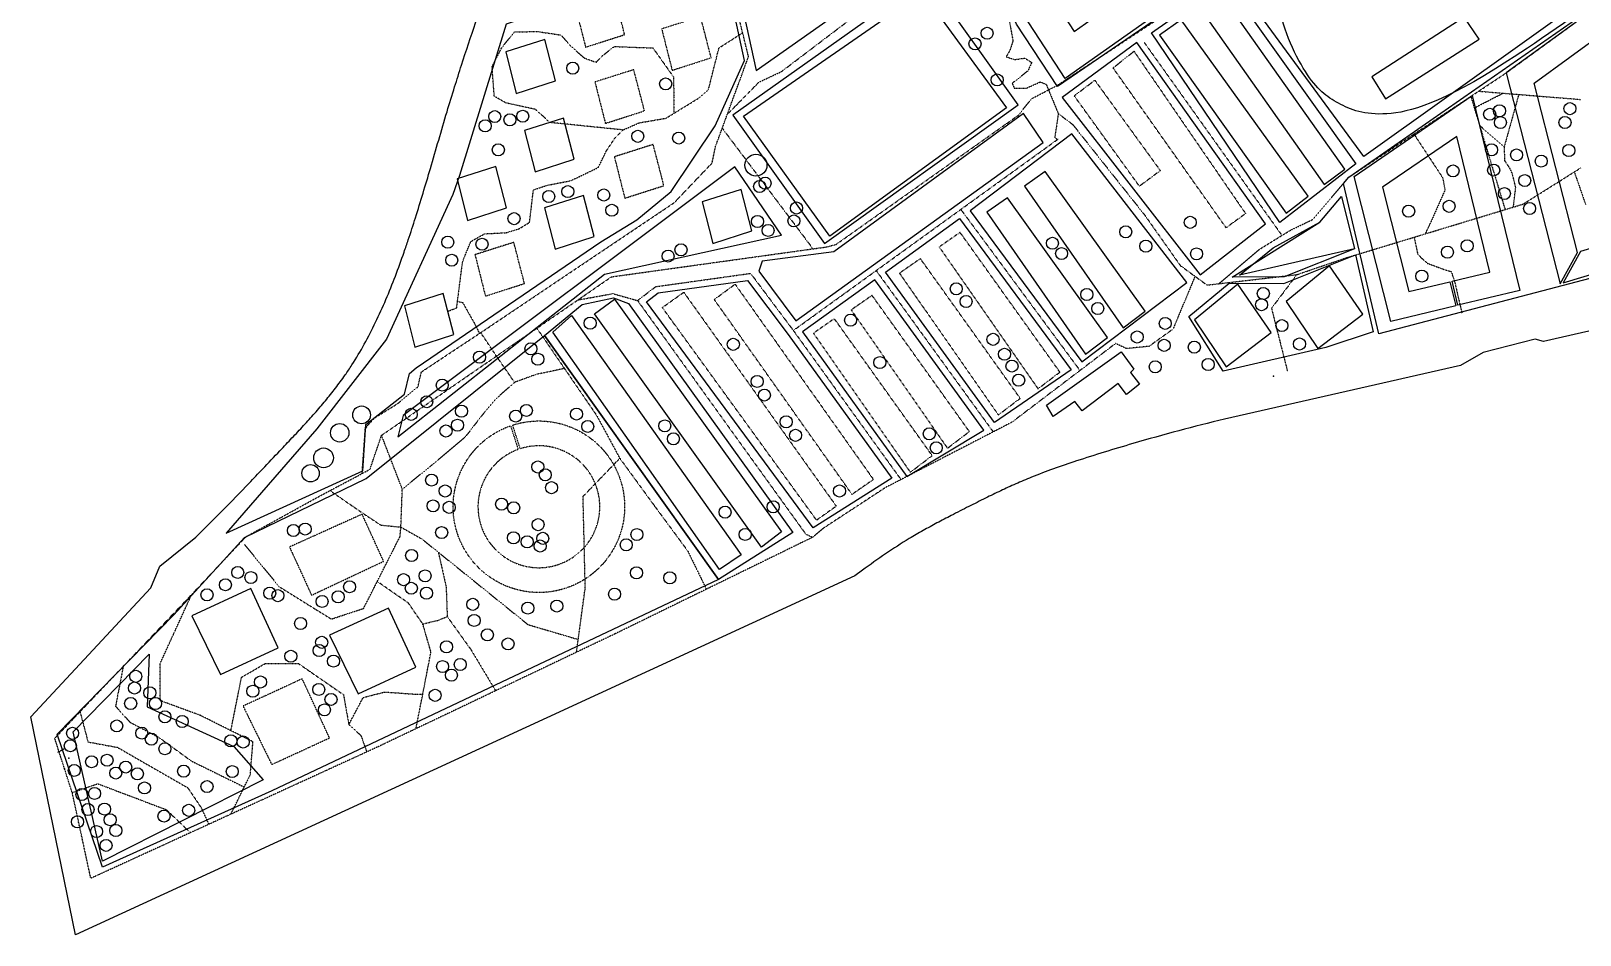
# Model space of a CAD drawing. Header units: metres. Extents: x -27 to 1213, y -26 to 980.
# Drawn here: x -27 to 681, y -26 to 387 of the extents above; entities that cross this region are included whole.
import ezdxf

# ---------------------------------------------------------------- set-up
doc = ezdxf.new("R2010")
doc.units = ezdxf.units.M
for name, pattern in [('10', [0.001, 0.001]), ('11', [0.012, 0.004, -0.001, 0.004, -0.001, 0.001, -0.001]), ('13', [0.001, 0.001]), ('2', [0.001, 0.001]), ('20', [0.001, 0.001]), ('3', [0.012, 0.004, -0.001, 0.004, -0.001, 0.001, -0.001]), ('4', [0.001, 0.001]), ('5', [0.012, 0.004, -0.001, 0.004, -0.001, 0.001, -0.001]), ('6', [0.012, 0.004, -0.001, 0.004, -0.001, 0.001, -0.001]), ('7', [0.012, 0.004, -0.001, 0.004, -0.001, 0.001, -0.001]), ('8', [0.001, 0.001]), ('Dashed', [0.01, 0.005, -0.005])]:
    doc.linetypes.add(name, pattern=pattern)
for name, color, linetype, true_color in [('Blocks', 1, 'Continuous', 0xff0000), ('Buildings$Commercial', 173, 'Continuous', 0x424ace), ('Buildings$Industrial', 15, 'Continuous', 0xbf3f3f), ('Buildings$Residential', 55, 'Continuous', 0x919748), ('Buildings$Workshop', 30, 'Continuous', 0xff7f00), ('bus stops', 225, 'Continuous', 0xa05c8b), ('Green_Spaces', 3, 'Continuous', 0x1bff00), ('Pavement', 252, 'Continuous', 0x829093), ('Playgrounds', 162, 'Continuous', 0x2734c3), ('railway track', 254, 'Continuous', 0xe6e6e6), ('Site', 225, 'Continuous', 0xb22c80), ('Street', 6, 'Continuous', 0xff00ff), ('Tree$Tree_type_1', 111, 'Continuous', 0x7fffbf), ('Tree$Tree_type_2', 125, 'Continuous', 0x3fbf7f)]:
    doc.layers.add(name, color=color, linetype=linetype, true_color=true_color)

msp = doc.modelspace()

# ---------------------------------------------------------------- linework, layer by layer
at = {"layer": 'Blocks'}
for points in [[(733.97, 527.81), (768.22, 462.76), (582.41, 330), (522.68, 411.63), (652.11, 495.92), (712.07, 514.4)], [(401.6, 437.08), (591.51, 489.99), (597.6, 468.38), (442.19, 362.13), (423.47, 390.65)], [(304.36, 369.4), (374.39, 418.73), (358.02, 483.16), (283.74, 463.63)], [(61.97, 157.9), (124.46, 186.33), (125.83, 207.57), (143.44, 221.41), (145.86, 230.78), (148.78, 233.45), (233.37, 290.98), (249.78, 301.15), (265.49, 314.01), (285.58, 344.12), (299.07, 373.92), (293.24, 400.56), (266.68, 392.67), (260.51, 414.2), (190.07, 390.65), (168.65, 321.39), (165.54, 312.64), (135.24, 246.51), (103.42, 205.52)], [(293.67, 348.92), (335.69, 290.3), (424.29, 353.7), (382.64, 412.11)], [(543.92, 299.87), (485.29, 386.6), (519.09, 410.43), (578.79, 326.75)], [(701.81, 408.63), (732.3, 286.42), (589.22, 249.02), (573.12, 317.79), (575.51, 320.59)], [(444.35, 357.09), (507.54, 275.95), (537.41, 299.28), (478.59, 382.2)], [(426.69, 349.65), (339.86, 286.42), (307.19, 282.14), (305.56, 277.7), (322.5, 254.99), (435.69, 336.44)], [(453.35, 236.12), (501.35, 272.42), (448.81, 340.49), (402.21, 305.21)], [(140.43, 201.82), (235.01, 276.31), (315.97, 294.16), (294.63, 325.3), (142.95, 211.57)], [(522.2, 274.86), (562.2, 300.02), (572.16, 311.83), (578.11, 287.91), (545.97, 274.98)], [(448.53, 232.55), (413.45, 208.38), (363.48, 277.22), (397.35, 301.69)], [(578.59, 285.09), (586.66, 249.84), (564.93, 242.75), (518, 231.93), (502.37, 256.84), (520.77, 272.15), (545.75, 272.04)], [(366.5, 182.92), (330.41, 160.29), (254.27, 263.58), (259.61, 267.69), (300.48, 273.41), (318.96, 248.73)], [(408.6, 204.86), (358.62, 273.71), (325.56, 249.83), (373.34, 183.7)], [(207.56, 248.21), (224.85, 262.34), (239.04, 265.51), (246, 262.84), (321.16, 158.14), (287.13, 136.58)], [(287.13, 136.58), (82.74, 39.95), (5.38, 5.05), (-15.39, 65.92), (38.04, 120.55), (70.3, 155.86), (125.9, 182.8), (207.56, 248.21)]]:
    msp.add_lwpolyline(points, close=True, dxfattribs=at)
at = {"layer": 'Buildings$Commercial', "linetype": '10'}
for points in [[(546.81, 263.75), (561.35, 242.28), (581.93, 257.98), (566.62, 280.02)], [(504.92, 255.37), (519.46, 233.9), (540.05, 249.6), (524.73, 271.64)], [(109.17, 111.13), (122.29, 84.39), (148.71, 96.55), (136.23, 123.61)]]:
    msp.add_lwpolyline(points, close=True, dxfattribs=at)
at = {"layer": 'Buildings$Commercial', "linetype": '7'}
msp.add_lwpolyline([(90.89, 151.52), (101, 129.46), (133.95, 144.95), (124.11, 166.48)], close=True, dxfattribs=at)
at = {"layer": 'Buildings$Commercial', "linetype": '20'}
msp.add_lwpolyline([(46.18, 120.02), (59.31, 93.28), (85.72, 105.44), (73.25, 132.5)], close=True, dxfattribs=at)
at = {"layer": 'Buildings$Commercial', "linetype": '5'}
msp.add_lwpolyline([(69.65, 78.77), (82.77, 52.03), (109.19, 64.19), (96.71, 91.25)], close=True, dxfattribs=at)
at = {"layer": 'Buildings$Industrial', "linetype": '2'}
for points in [[(506.98, 398.38), (564.23, 317.29), (573.69, 324.3), (516.36, 405.41)], [(498.78, 392.59), (488.9, 385.62), (546.81, 304.18), (556.98, 311.9)]]:
    msp.add_lwpolyline(points, close=True, dxfattribs=at)
at = {"layer": 'Buildings$Industrial', "linetype": '3'}
for points in [[(477.24, 378.18), (528.29, 303.96), (519.37, 297.48), (467.68, 370.57)], [(459.3, 364.93), (489.28, 323.6), (479.71, 316.47), (449.9, 357.8)]]:
    msp.add_lwpolyline(points, close=True, dxfattribs=at)
at = {"layer": 'Buildings$Industrial', "linetype": '4'}
for points in [[(427.09, 316.56), (472.31, 251.73), (482.31, 259.34), (436.64, 323.21)], [(409.87, 304.55), (455.09, 239.72), (465.09, 247.33), (419.42, 311.2)]]:
    msp.add_lwpolyline(points, close=True, dxfattribs=at)
at = {"layer": 'Buildings$Industrial', "linetype": '5'}
for points in [[(388.12, 288.69), (433.33, 223.87), (443.34, 231.47), (397.66, 295.35)], [(369.95, 276.7), (415.17, 211.88), (425.17, 219.48), (379.5, 283.36)]]:
    msp.add_lwpolyline(points, close=True, dxfattribs=at)
at = {"layer": 'Buildings$Industrial', "linetype": '7'}
for points in [[(294.74, 271.68), (358.03, 182.37), (348.23, 175.57), (285.23, 264.66)], [(271.26, 267.99), (341.02, 170.16), (332.02, 163.76), (261.46, 260.99)]]:
    msp.add_lwpolyline(points, close=True, dxfattribs=at)
at = {"layer": 'Buildings$Industrial', "linetype": '8'}
for points in [[(239.56, 264.79), (315.97, 158.43), (306.89, 151.46), (230.35, 258.17)], [(219.97, 257.37), (297.53, 147.94), (287.65, 141.27), (211.32, 249.71)]]:
    msp.add_lwpolyline(points, close=True, dxfattribs=at)
at = {"layer": 'Buildings$Industrial', "linetype": '6'}
for points in [[(347.85, 259.9), (391.91, 196.68), (401.92, 204.28), (357.39, 266.55)], [(330.59, 249.25), (374.91, 185.68), (384.91, 193.29), (340.14, 255.9)]]:
    msp.add_lwpolyline(points, close=True, dxfattribs=at)
at = {"layer": 'Buildings$Industrial'}
msp.add_lwpolyline([(437.2, 216.38), (471.39, 240.69), (477.23, 232.75), (475.61, 231.29), (479.82, 225.94), (473.83, 221.29), (469.99, 226.31), (453.51, 213.81), (450.18, 218.01), (440.21, 211.18)], close=True, dxfattribs=at)
at = {"layer": 'Buildings$Residential'}
msp.add_lwpolyline([(472.15, 438.01), (434.3, 428.97), (441.06, 400.78), (449.82, 387.28), (480.92, 409.27), (473.12, 438.24), (469.17, 452.95), (483.99, 456.49), (498.39, 402.97), (445.68, 365.7), (426.86, 394.68), (415.94, 440.24), (468.19, 452.72), (472.16, 437.98)], dxfattribs=at)
at = {"layer": 'Buildings$Residential', "linetype": '7'}
for points in [[(221.57, 398.97), (226.35, 380.05), (244.22, 385.79), (239.32, 404.61)], [(261.16, 388.4), (265.94, 369.48), (283.8, 375.22), (278.91, 394.04)], [(230.62, 364.13), (235.41, 345.2), (253.27, 350.94), (248.38, 369.76)]]:
    msp.add_lwpolyline(points, close=True, dxfattribs=at)
at = {"layer": 'Buildings$Residential', "linetype": '8'}
for points in [[(680.19, 286.15), (660.37, 363.61), (693, 387.39), (714.65, 296.52), (681.57, 286.57), (673.51, 272.29), (728.17, 288.74), (700.09, 406.61), (647.46, 368.25), (672.13, 271.87)], [(189.87, 377.86), (194.66, 358.93), (212.52, 364.67), (207.63, 383.49)], [(622.72, 273.05), (640, 277.21), (624.86, 339.27), (590.92, 315.99), (603.02, 268.31), (621.75, 272.81), (624.4, 261.78), (594.77, 254.65), (577.97, 320.87), (632, 357.93), (653.73, 268.83), (625.37, 262.01)], [(198.43, 342), (203.21, 323.07), (221.07, 328.81), (216.18, 347.63)], [(207.62, 306.65), (212.4, 287.73), (230.26, 293.47), (225.37, 312.29)]]:
    msp.add_lwpolyline(points, close=True, dxfattribs=at)
at = {"layer": 'Buildings$Residential', "linetype": '5'}
msp.add_lwpolyline([(239.51, 329.92), (244.3, 311), (262.16, 316.74), (257.27, 335.56)], close=True, dxfattribs=at)
at = {"layer": 'Buildings$Residential', "linetype": '10'}
msp.add_lwpolyline([(167.59, 319.78), (172.37, 300.85), (190.24, 306.6), (185.34, 325.42)], close=True, dxfattribs=at)
at = {"layer": 'Buildings$Residential'}
msp.add_lwpolyline([(279.71, 309.26), (284.49, 290.34), (302.36, 296.08), (297.47, 314.9)], close=True, dxfattribs=at)
at = {"layer": 'Buildings$Residential', "linetype": '11'}
msp.add_lwpolyline([(175.75, 285.17), (180.53, 266.24), (198.39, 271.98), (193.5, 290.8)], close=True, dxfattribs=at)
at = {"layer": 'Buildings$Residential', "linetype": '13'}
msp.add_lwpolyline([(143.49, 261.84), (148.28, 242.92), (166.14, 248.66), (161.25, 267.48)], close=True, dxfattribs=at)
at = {"layer": 'Buildings$Workshop', "linetype": '6'}
for p, q in [((192.03, 206.93), (195.5, 196.12)), ((196.45, 196.44), (192.97, 207.24))]:
    msp.add_line(p, q, dxfattribs=at)
at = {"layer": 'Buildings$Workshop', "linetype": '2'}
msp.add_lwpolyline([(586.11, 366.52), (592.29, 356.39), (635.15, 383.69), (628.31, 393.78)], close=True, dxfattribs=at)
at = {"layer": 'Buildings$Workshop', "linetype": '6', "extrusion": (0, 0, -1)}
msp.add_arc((-204.99, 169.91), 39.22, 72.16159, 70.70054, dxfattribs=at)
at = {"layer": 'Buildings$Workshop', "linetype": '6'}
msp.add_arc((204.99, 169.91), 27.87, 109.89482, 107.83841, dxfattribs=at)
at = {"layer": 'bus stops'}
for p in [(308.48, 334.71), (541, 229.61), (-12, 50), (-10, 55)]:
    msp.add_point(p, dxfattribs=at)
at = {"layer": 'Green_Spaces'}
for points in [[(305.56, 277.7), (322.5, 254.99), (435.69, 336.44), (426.69, 349.65), (339.86, 286.42), (307.19, 282.14)], [(525.52, 275.77), (540.94, 288.32), (562.2, 300.02), (572.16, 311.83), (578.11, 287.91)]]:
    msp.add_lwpolyline(points, close=True, dxfattribs=at)
at = {"layer": 'Pavement'}
msp.add_lwpolyline([(26.76, 102.44), (25.84, 78.35), (65.48, 60.35), (78.9, 45.11), (5.41, 7.9), (-8.01, 67.06)], close=True, dxfattribs=at)
at = {"layer": 'Playgrounds'}
msp.add_lwpolyline([(298.55, 348.55), (380.35, 405.26), (418.92, 352.27), (338.05, 293.71)], close=True, dxfattribs=at)
at = {"layer": 'railway track'}
msp.add_open_spline([(767.01, 543.61), (762.07, 543.29), (744.73, 537.29), (700.45, 515.98), (642.02, 485.26), (582.8, 450.25), (549.99, 430.05), (538.47, 403.28), (556.34, 364.08), (569.93, 354.01), (588.94, 346.4), (632, 357.93), (772.78, 464.28), (776.66, 469.92), (786.89, 497.09), (797.92, 502.47), (801.27, 515.15), (793.72, 518.65), (774.29, 519.62), (774.39, 539.2), (771.96, 543.93), (767.01, 543.61)], degree=3, dxfattribs=at)
at = {"layer": 'Site'}
for p, q in [((31.58, 142.74), (47.98, 156.04)), ((31.58, 142.74), (47.98, 156.04)), ((27.46, 132.83), (31.58, 142.74)), ((27.46, 132.83), (31.58, 142.74))]:
    msp.add_line(p, q, dxfattribs=at)
for points in [[(756.89, 266.53), (664.53, 245.5), (660.74, 246.54), (636.97, 240.42), (626.53, 234.55), (518.64, 209.96)], [(352.98, 140.84), (349.56, 138.31), (208.62, 73.45), (-6.94, -25.91), (-27.38, 73.78), (27.46, 132.83), (31.58, 142.74), (47.98, 156.04)]]:
    msp.add_lwpolyline(points, dxfattribs=at)
for points, knots in [([(47.98, 156.04), (52.11, 160.01), (60.33, 168.17), (70.44, 178.63), (79.17, 187.8), (84.81, 193.74), (90.2, 199.41), (94.68, 204.15), (99.89, 209.8), (104.91, 215.48), (109.68, 221.21), (113.47, 226.12), (116.7, 230.62), (120.49, 236.28), (125.25, 244.27), (130.41, 254.29), (135.1, 264.69), (139.4, 275.41), (142.71, 284.54), (145.75, 293.45), (149.87, 306.15), (155.72, 325.7), (161.49, 345.72), (166.26, 361.44), (170.59, 375.02), (176.56, 392.92), (182.03, 409.12), (185.39, 419.48), (186.31, 422.35), (187.14, 424.96), (188.17, 428.27), (189.3, 432.19), (190.29, 436.01), (191.1, 439.75), (191.62, 442.81), (191.92, 445.18), (192.14, 447.45), (192.31, 450.3), (192.38, 453.83), (192.35, 457.48), (192.22, 461.85), (191.98, 467.19), (191.68, 475.06), (191.32, 485.9), (190.92, 496.95), (190.49, 505.39), (190.22, 509.83), (190.03, 512.63), (189.81, 515.64), (189.53, 519.41), (189.22, 524.06), (188.97, 529.02), (188.86, 534.11), (188.95, 538.43), (189.17, 542.21), (189.59, 546.77), (190.52, 552.87), (192.1, 560.15), (194.04, 567.37), (195.88, 573.35), (197.6, 578.69), (199.3, 583.85), (201.29, 590.03), (203.26, 596.63), (204.62, 602.06), (205.36, 605.74), (205.73, 607.83), (205.95, 609.18), (206.19, 610.75), (206.44, 612.41), (206.76, 614.46), (207.12, 616.58), (207.55, 618.78), (208.05, 621.06), (208.67, 623.42), (209.42, 625.85), (210.34, 628.32), (211.44, 630.83), (212.5, 632.87), (213.36, 634.34), (214.07, 635.46), (214.84, 636.63), (215.43, 637.51), (215.72, 637.93)], [3431.995199, 3431.995199, 3431.995199, 3431.995199, 3449.187205, 3466.723031, 3475.643961, 3487.179047, 3491.30703, 3499.089595, 3506.767914, 3514.355007, 3521.821958, 3529.14729, 3532.936522, 3538.445996, 3549.566278, 3560.842158, 3572.242704, 3583.787016, 3595.482085, 3601.361627, 3612.030024, 3635.56092, 3662.569661, 3674.536546, 3684.823586, 3705.34489, 3731.128967, 3736.13867, 3738.016823, 3740.155784, 3744.352393, 3748.43342, 3752.380007, 3756.200859, 3759.908454, 3761.699155, 3763.354849, 3766.749423, 3770.271838, 3773.932289, 3777.715773, 3783.367258, 3789.987593, 3801.34009, 3815.90795, 3823.1312, 3826.710113, 3829.240978, 3831.550554, 3835.758183, 3840.585258, 3845.554516, 3850.64959, 3855.856968, 3858.502128, 3862.022037, 3869.584154, 3876.98429, 3884.381184, 3892.01532, 3895.758826, 3901.189538, 3908.326034, 3915.218607, 3921.870868, 3925.114275, 3926.457232, 3928.256979, 3929.194235, 3931.238572, 3933.283284, 3935.431163, 3937.676258, 3940.012145, 3942.446431, 3944.988085, 3947.630692, 3950.365463, 3953.198921, 3954.508808, 3955.486798, 3957.175166, 3958.69211, 3958.69211, 3958.69211, 3958.69211]), ([(518.64, 209.96), (511.64, 208.28), (497.62, 204.72), (479.31, 199.6), (463.75, 194.95), (451.63, 191.09), (440.49, 187.31), (431.19, 183.83), (423.18, 180.41), (416.2, 177.19), (409.04, 173.72), (401.52, 169.94), (394.11, 166.18), (387.14, 162.53), (380.73, 159.03), (372.82, 154.44), (363.5, 148.45), (356.46, 143.43), (352.98, 140.84)], [2690.009206, 2690.009206, 2690.009206, 2690.009206, 2711.597978, 2733.401281, 2747.054852, 2760.320211, 2771.545125, 2782.339586, 2790.104606, 2797.679573, 2805.403728, 2813.948622, 2822.952213, 2830.323443, 2837.554741, 2844.864734, 2857.757903, 2870.777742, 2870.777742, 2870.777742, 2870.777742])]:
    msp.add_open_spline(points, degree=3, knots=knots, dxfattribs=at)
at = {"layer": 'Street', "linetype": 'Dashed'}
for p, q in [((442.28, 362.68), (644.48, 495.79)), ((300.88, 375.76), (284.17, 443.49)), ((316.02, 368.93), (367.37, 407.91)), ((647.46, 368.25), (705.7, 410.62)), ((419.43, 396.24), (421.86, 382.96)), ((187.92, 379.72), (193.76, 386.99)), ((193.76, 386.99), (204.09, 387.25)), ((204.09, 387.25), (215.03, 385.61)), ((215.03, 385.61), (219.85, 380.28)), ((287.36, 379.71), (298.2, 386.63)), ((421.86, 382.96), (420.4, 378.42)), ((183.56, 371.11), (187.92, 379.72)), ((219.85, 380.28), (225.88, 375.02)), ((231.22, 373.13), (234.06, 376.14)), ((234.06, 376.14), (239.49, 380.36)), ((239.49, 380.36), (257.16, 379.69)), ((257.16, 379.69), (266.54, 366.48)), ((282.52, 360.51), (287.36, 379.71)), ((285.82, 334.69), (300.88, 375.76)), ((420.4, 378.42), (418.78, 375.66)), ((418.78, 375.66), (422.67, 374.37)), ((481.91, 382.2), (544.92, 293.95)), ((184.58, 357.62), (183.56, 371.11)), ((225.88, 375.02), (231.22, 373.13)), ((305.69, 364.08), (316.02, 368.93)), ((428.67, 369.18), (421.54, 363.51)), ((422.67, 374.37), (427.21, 375.02)), ((427.21, 375.02), (430.45, 373.07)), ((430.45, 373.07), (428.67, 369.18)), ((266.54, 366.48), (266.74, 357.21)), ((291.24, 349.39), (305.69, 364.08)), ((421.54, 363.51), (422.51, 361.24)), ((427.86, 361.24), (434.34, 364.16)), ((430.45, 356.53), (442.28, 362.68)), ((434.34, 364.16), (437.1, 363.02)), ((437.1, 363.02), (442.62, 349.67)), ((605.3, 340.32), (642.15, 364.72)), ((642.15, 364.72), (647.46, 368.25)), ((189.9, 354.54), (184.58, 357.62)), ((203.51, 351.56), (189.9, 354.54)), ((263.1, 347.56), (278.61, 357.08)), ((266.74, 357.21), (266.67, 349.75)), ((278.61, 357.08), (282.52, 360.51)), ((422.51, 361.24), (427.86, 361.24)), ((424.3, 348.91), (430.45, 356.53)), ((634.91, 359.92), (681.46, 356.15)), ((653.26, 358.43), (646.59, 334.51)), ((210, 345.61), (203.51, 351.56)), ((250.83, 345.45), (263.1, 347.56)), ((340.88, 289.81), (424.3, 348.91)), ((442.62, 349.67), (440.97, 338.71)), ((442.62, 349.67), (449.21, 344.69)), ((243.49, 342.21), (210, 345.61)), ((239.76, 338.48), (243.49, 342.21)), ((243.49, 342.21), (250.83, 345.45)), ((449.21, 344.69), (482.07, 303.36)), ((575.51, 320.59), (605.3, 340.32)), ((605.3, 340.32), (618.42, 320.39)), ((235.87, 332.65), (239.76, 338.48)), ((284.2, 327.07), (285.82, 334.69)), ((321.38, 250.5), (442.79, 338.22)), ((440.97, 338.71), (442.26, 337.84)), ((646.59, 334.51), (646.72, 328.23)), ((232.15, 325.03), (235.87, 332.65)), ((266.98, 309.02), (284.2, 327.07)), ((646.72, 328.23), (648.99, 324.88)), ((208.81, 316.93), (219.67, 319.04)), ((219.67, 319.04), (232.15, 325.03)), ((558.93, 301.21), (575.51, 320.59)), ((618.42, 320.39), (619.52, 314.72)), ((648.99, 324.88), (650.27, 322.12)), ((650.27, 322.12), (651.75, 315.82)), ((655.26, 308.3), (681.62, 324.86)), ((678.66, 323), (683.79, 308.18)), ((200.71, 299.91), (202.49, 314.82)), ((202.49, 314.82), (208.81, 316.93)), ((619.52, 314.72), (613.12, 300.31)), ((651.75, 315.82), (650.67, 306.9)), ((177.8, 249.14), (266.98, 309.02)), ((574.09, 283.66), (655.26, 308.3)), ((195.84, 297), (200.71, 299.91)), ((548.94, 296.42), (558.93, 301.21)), ((613.12, 300.31), (610.46, 294.7)), ((170.08, 281.93), (173.8, 291.16)), ((173.8, 291.16), (180.13, 294.73)), ((180.13, 294.73), (190.01, 295.22)), ((190.01, 295.22), (195.84, 297)), ((534.58, 287.6), (548.94, 296.42)), ((605.35, 293.18), (607.06, 285.27)), ((238.16, 275.04), (336.2, 288.66)), ((336.2, 288.66), (340.88, 289.81)), ((516.1, 271.92), (534.58, 287.6)), ((551.72, 276.04), (574.09, 283.66)), ((607.06, 285.27), (611.34, 281.27)), ((167.36, 260.86), (170.08, 281.93)), ((258.41, 270.55), (301.82, 276.63)), ((301.82, 276.63), (321.38, 250.5)), ((611.34, 281.27), (619.67, 278.2)), ((619.67, 278.2), (622.33, 277.47)), ((622.33, 277.47), (623.8, 273.31)), ((132.99, 202.56), (238.16, 275.04)), ((250.14, 264.18), (258.41, 270.55)), ((505.18, 275.27), (495.05, 251.11)), ((510.63, 271.29), (551.72, 276.04)), ((551.72, 276.04), (540.14, 260.64)), ((623.8, 273.31), (627.29, 258.25)), ((167.75, 263.88), (170.16, 263.23)), ((170.16, 263.23), (172.63, 258.81)), ((222.54, 264.42), (238.86, 267.37)), ((238.86, 267.37), (250.14, 264.18)), ((250.14, 264.18), (327.04, 157.43)), ((163.48, 259.35), (167.36, 260.86)), ((172.63, 258.81), (175.49, 253.78)), ((540.14, 260.64), (547.43, 231.92)), ((151.27, 231.59), (177.8, 249.14)), ((175.49, 253.78), (177.8, 249.14)), ((185.57, 238.8), (178.37, 249.53)), ((204.05, 251.54), (216.69, 233.11)), ((321.38, 250.5), (370.62, 182.34)), ((495.05, 251.11), (484.1, 243.24)), ((468.82, 244.56), (421.37, 208.56)), ((473.82, 242.22), (468.82, 244.56)), ((484.1, 243.24), (473.82, 242.22)), ((193.85, 226.79), (185.57, 238.8)), ((149.62, 224.71), (151.27, 231.59)), ((193.85, 226.79), (185.57, 219.45)), ((203.8, 230.42), (193.85, 226.79)), ((216.69, 233.11), (203.8, 230.42)), ((216.69, 233.11), (231.39, 211.67)), ((140.36, 217.05), (149.62, 224.71)), ((129.76, 210.49), (140.36, 217.05)), ((185.57, 219.45), (179.61, 212.52)), ((125.56, 205.31), (126.4, 206.8)), ((126.4, 206.8), (129.76, 210.49)), ((179.61, 212.52), (171.1, 201.57)), ((231.39, 211.67), (242, 192.06)), ((421.37, 208.56), (363.58, 178.7)), ((124.12, 185.11), (125.56, 205.31)), ((127.71, 187.03), (132.99, 202.56)), ((142.5, 177.96), (132.99, 202.56)), ((171.1, 201.57), (156.25, 189.15)), ((234.2, 183.98), (242, 192.06)), ((242, 192.06), (257.82, 170.35)), ((104.34, 174.58), (124.12, 185.11)), ((124.12, 185.11), (127.71, 187.03)), ((156.25, 189.15), (142.5, 177.96)), ((109.42, 177.28), (124.73, 166.76)), ((141.85, 160.61), (142.5, 177.96)), ((225.19, 174.65), (234.2, 183.98)), ((363.58, 178.7), (335.3, 160.2)), ((70.93, 156.17), (104.34, 174.58)), ((225.98, 141.67), (225.19, 174.65)), ((257.82, 170.35), (273.03, 149.76)), ((124.73, 166.76), (132.64, 161.53)), ((46.12, 129.76), (70.93, 156.17)), ((124.78, 123.42), (141.47, 156.32)), ((132.64, 161.53), (141.85, 160.61)), ((141.47, 156.32), (141.85, 160.61)), ((141.85, 160.61), (151.41, 155.21)), ((330.19, 155.95), (239.89, 111.82)), ((327.04, 157.43), (330.19, 155.95)), ((335.3, 160.2), (330.19, 155.95)), ((70.3, 152.64), (86.09, 133.42)), ((151.41, 155.21), (199.98, 116.03)), ((159, 149.09), (162.55, 133.13)), ((273.03, 149.76), (281.61, 132.21)), ((145.28, 125.87), (131.03, 135.73)), ((226.19, 132.84), (225.98, 141.67)), ((-16.5, 64.03), (46.12, 129.76)), ((31.73, 98.3), (46.12, 129.76)), ((86.09, 133.42), (102.42, 123.26)), ((162.55, 133.13), (163.06, 119.66)), ((222.2, 103.39), (226.19, 132.84)), ((102.42, 123.26), (110.03, 118.56)), ((110.03, 118.56), (124.78, 123.42)), ((151.85, 116.33), (145.28, 125.87)), ((151.85, 116.33), (158.67, 117.92)), ((155.61, 103.47), (151.85, 116.33)), ((158.67, 117.92), (163.06, 119.66)), ((163.06, 119.66), (173.95, 104.5)), ((199.98, 116.03), (222.99, 109.23)), ((239.89, 111.82), (131.36, 60.14)), ((148.77, 68.43), (155.61, 103.47)), ((173.95, 104.5), (185.19, 85.77)), ((14.81, 96.9), (11.32, 78.68)), ((31.73, 81.25), (31.73, 98.3)), ((68.94, 91.92), (79.91, 98.3)), ((79.91, 98.3), (94.86, 98.3)), ((94.86, 98.3), (115.59, 83.99)), ((64.06, 67.53), (68.94, 91.92)), ((124.59, 82.68), (134.42, 85.2)), ((134.42, 85.2), (148.88, 84.17)), ((11.32, 78.68), (17.82, 71.45)), ((50.03, 74.54), (31.73, 81.25)), ((115.59, 83.99), (118.03, 70.27)), ((118.03, 70.27), (124.59, 82.68)), ((148.88, 84.17), (151.86, 84.24)), ((-4.93, 76.17), (-1.29, 62.36)), ((17.82, 71.45), (31.17, 64.4)), ((64.06, 67.53), (50.03, 74.54)), ((-8.52, 39.18), (-16.5, 64.03)), ((31.17, 64.4), (46.01, 53.65)), ((74.18, 62.46), (64.06, 67.53)), ((118.03, 70.27), (123.52, 65.39)), ((123.52, 65.39), (126.24, 57.79)), ((-1.29, 62.36), (12.16, 59.89)), ((131.36, 60.14), (0, 0)), ((12.16, 59.89), (44.34, 41.41)), ((72.97, 47.43), (74.18, 62.46)), ((46.01, 53.65), (70.18, 41.75)), ((-8.52, 39.18), (3.16, 43.26)), ((3.16, 43.26), (34.51, 31.39)), ((64.07, 29.33), (72.97, 47.43)), ((0, 0), (-8.52, 39.18)), ((44.34, 41.41), (50.46, 32.32)), ((34.51, 31.39), (45.56, 20.86)), ((50.46, 32.32), (53.95, 24.7))]:
    msp.add_line(p, q, dxfattribs=at)
for points in [[(482.07, 303.36), (498.41, 280.21)], [(498.41, 280.21), (510.63, 271.29)]]:
    msp.add_lwpolyline(points, dxfattribs=at)
for points in [[(631.31, 357.54), (639.16, 331.67), (647.01, 305.79)], [(632.91, 352.26), (639.47, 355.64), (646.04, 359.02)], [(288.87, 342.98), (309.61, 315.42), (330.36, 287.85)], [(646.59, 334.51), (640.98, 339.35), (635.36, 344.2)], [(398, 305.86), (425.26, 269.03), (452.52, 232.19)], [(359.29, 277.89), (386.05, 241.02), (412.82, 204.14)], [(-11.82, 59.33), (-13.52, 58.42), (-15.23, 57.52)]]:
    msp.add_open_spline(points, degree=2, dxfattribs=at)
at = {"layer": 'Tree$Tree_type_1'}
msp.add_circle((304.27, 326.11), 5.03, dxfattribs=at)
at = {"layer": 'Tree$Tree_type_2'}
for centre, radius in [((404.51, 381.54), 2.76), ((410.02, 386.4), 2.76), ((220.45, 370.46), 2.76), ((262.98, 363.24), 2.76), ((414.63, 365.07), 2.76), ((676.67, 351.94), 2.76), ((184.78, 348.3), 2.76), ((191.75, 346.85), 2.76), ((197.58, 348.47), 2.76), ((639.96, 349.37), 2.76), ((644.44, 350.92), 2.76), ((644.87, 345.58), 2.76), ((674.4, 345.62), 2.76), ((180.4, 344.09), 2.76), ((250.21, 339.3), 2.76), ((268.94, 338.5), 2.76), ((186.42, 333.12), 2.76), ((640.82, 333.09), 2.76), ((652.27, 330.77), 2.76), ((676.18, 332.82), 2.76), ((623.18, 323.45), 2.76), ((641.77, 323.87), 2.76), ((663.54, 327.97), 2.76), ((305.97, 316.32), 2.76), ((308.46, 317.87), 2.76), ((655.98, 319.06), 2.76), ((209.5, 311.76), 2.76), ((218.2, 314), 2.76), ((234.65, 312.45), 2.76), ((646.68, 313.11), 2.76), ((238.36, 305.47), 2.76), ((322.83, 306.5), 2.76), ((602.88, 305.06), 2.76), ((621.38, 307.29), 2.76), ((658.22, 306.28), 2.76), ((193.61, 301.65), 2.76), ((304.98, 300.33), 2.76), ((309.84, 296.26), 2.76), ((321.65, 300.59), 2.76), ((473.45, 295.62), 2.76), ((502.99, 299.96), 2.76), ((163.29, 290.89), 2.76), ((178.97, 289.94), 2.76), ((439.91, 290.38), 2.76), ((482.64, 289.06), 2.76), ((629.67, 289.21), 2.76), ((165.1, 282.62), 2.76), ((264.09, 284.54), 2.76), ((270, 287.41), 2.76), ((444.13, 285.68), 2.76), ((505.87, 285.52), 2.76), ((620.63, 286.34), 2.76), ((608.94, 275.39), 2.76), ((395.94, 269.56), 2.76), ((455.65, 266.94), 2.76), ((536.39, 267.43), 2.76), ((400.41, 263.78), 2.76), ((460.65, 260.54), 2.76), ((535.6, 262.31), 2.76), ((228.44, 253.87), 2.76), ((347.58, 255.25), 2.76), ((491.54, 253.76), 2.76), ((544.92, 252.73), 2.76), ((412.74, 246.46), 2.76), ((478.66, 247.53), 2.76), ((177.83, 238.28), 2.76), ((201.33, 242.09), 2.76), ((293.93, 244.18), 2.76), ((418, 239.63), 2.76), ((491.05, 243.71), 2.76), ((504.83, 242.9), 2.76), ((552.93, 244.33), 2.76), ((204.48, 237.36), 2.76), ((360.98, 235.84), 2.76), ((421.41, 234.25), 2.76), ((486.96, 233.9), 2.76), ((511.15, 234.96), 2.76), ((160.77, 225.55), 2.76), ((304.83, 227.22), 2.76), ((424.46, 227.78), 2.76), ((153.68, 217.94), 2.76), ((308.15, 220.98), 2.76), ((123.87, 211.91), 4.07), ((146.59, 212.16), 2.76), ((169.56, 213.6), 2.76), ((194.37, 211.37), 2.76), ((199.26, 213.96), 2.76), ((222.2, 212.29), 2.76), ((113.88, 203.72), 4.22), ((162.48, 204.55), 2.76), ((167.73, 207.17), 2.76), ((227.32, 206.65), 2.76), ((262.57, 206.87), 2.76), ((318.09, 208.74), 2.76), ((383.59, 203.23), 2.76), ((266.51, 200.97), 2.76), ((322.42, 202.57), 2.76), ((386.79, 196.83), 2.76), ((106.47, 192.27), 4.51), ((100.53, 185.21), 3.97), ((155.91, 182.11), 2.76), ((204.51, 188.1), 2.76), ((207.91, 184.49), 2.76), ((162.08, 177.12), 2.76), ((210.79, 178.64), 2.76), ((342.5, 177.11), 2.76), ((156.56, 170.29), 2.76), ((163.91, 169.64), 2.76), ((187.93, 171.09), 2.76), ((193.45, 169.39), 2.76), ((290.15, 167.46), 2.76), ((312.15, 169.86), 2.76), ((204.62, 161.73), 2.76), ((92.66, 159.06), 2.76), ((98.05, 159.71), 2.76), ((160.5, 158.09), 2.76), ((193.35, 155.67), 2.76), ((199.62, 153.86), 2.76), ((206.74, 155.46), 2.76), ((249.82, 157.19), 2.76), ((299.35, 157.26), 2.76), ((146.75, 147.6), 2.76), ((205.58, 151.95), 2.76), ((244.95, 152.49), 2.76), ((67.2, 139.89), 2.76), ((249.65, 139.68), 2.76), ((61.55, 134.25), 2.76), ((73.24, 137.53), 2.76), ((118.39, 133.33), 2.76), ((143.08, 136.57), 2.76), ((146.62, 132.63), 2.76), ((152.92, 138.28), 2.76), ((264.89, 137.41), 2.76), ((53.15, 129.65), 2.76), ((81.84, 130.4), 2.76), ((85.58, 129.26), 2.76), ((105.79, 126.63), 2.76), ((113.14, 128.73), 2.76), ((153.58, 130.4), 2.76), ((174.71, 125.28), 2.76), ((239.61, 129.96), 2.76), ((175.37, 117.93), 2.76), ((199.91, 123.58), 2.76), ((213.17, 124.5), 2.76), ((95.95, 116.53), 2.76), ((181.41, 111.37), 2.76), ((104.48, 104.19), 2.76), ((105.62, 107.92), 2.76), ((162.73, 105.87), 2.76), ((190.86, 107.17), 2.76), ((91.5, 101.53), 2.76), ((111.04, 99.33), 2.76), ((160.92, 96.83), 2.76), ((169, 97.79), 2.76), ((20.56, 92.36), 2.76), ((77.65, 89.77), 2.76), ((164.96, 92.9), 2.76), ((19.96, 87.02), 2.76), ((27.01, 84.84), 2.76), ((74.09, 85.55), 2.76), ((104.28, 86.39), 2.76), ((157.49, 83.68), 2.76), ((18.23, 79.96), 2.76), ((29.6, 79.96), 2.76), ((106.86, 77.01), 2.76), ((109.88, 81.83), 2.76), ((11.84, 69.68), 2.76), ((33.91, 73.85), 2.76), ((41.83, 71.69), 2.76), ((-8.34, 66.31), 2.76), ((23.3, 66.41), 2.76), ((27.69, 63.65), 2.76), ((64.07, 62.85), 2.76), ((69.71, 62.33), 2.76), ((-9.37, 60.63), 2.76), ((7.42, 53.99), 2.76), ((33.89, 59.26), 2.76), ((-7.57, 49.34), 2.76), ((0.36, 53.3), 2.76), ((11.38, 48.14), 2.76), ((15.95, 50.89), 2.76), ((21.29, 47.79), 2.76), ((42.47, 49), 2.76), ((64.72, 48.81), 2.76), ((24.56, 41.33), 2.76), ((53.15, 41.94), 2.76), ((-4.06, 38.31), 2.76), ((1.72, 38.83), 2.76), ((-6.09, 25.82), 2.76), ((-1.3, 31.48), 2.76), ((6.24, 31.66), 2.76), ((8.84, 26.78), 2.76), ((33.48, 28.46), 2.76), ((44.77, 31.09), 2.76), ((2.63, 21.37), 2.76), ((11.43, 21.9), 2.76), ((6.97, 15.07), 2.76)]:
    msp.add_circle(centre, radius, dxfattribs=at)

doc.saveas('drawing.dxf')
